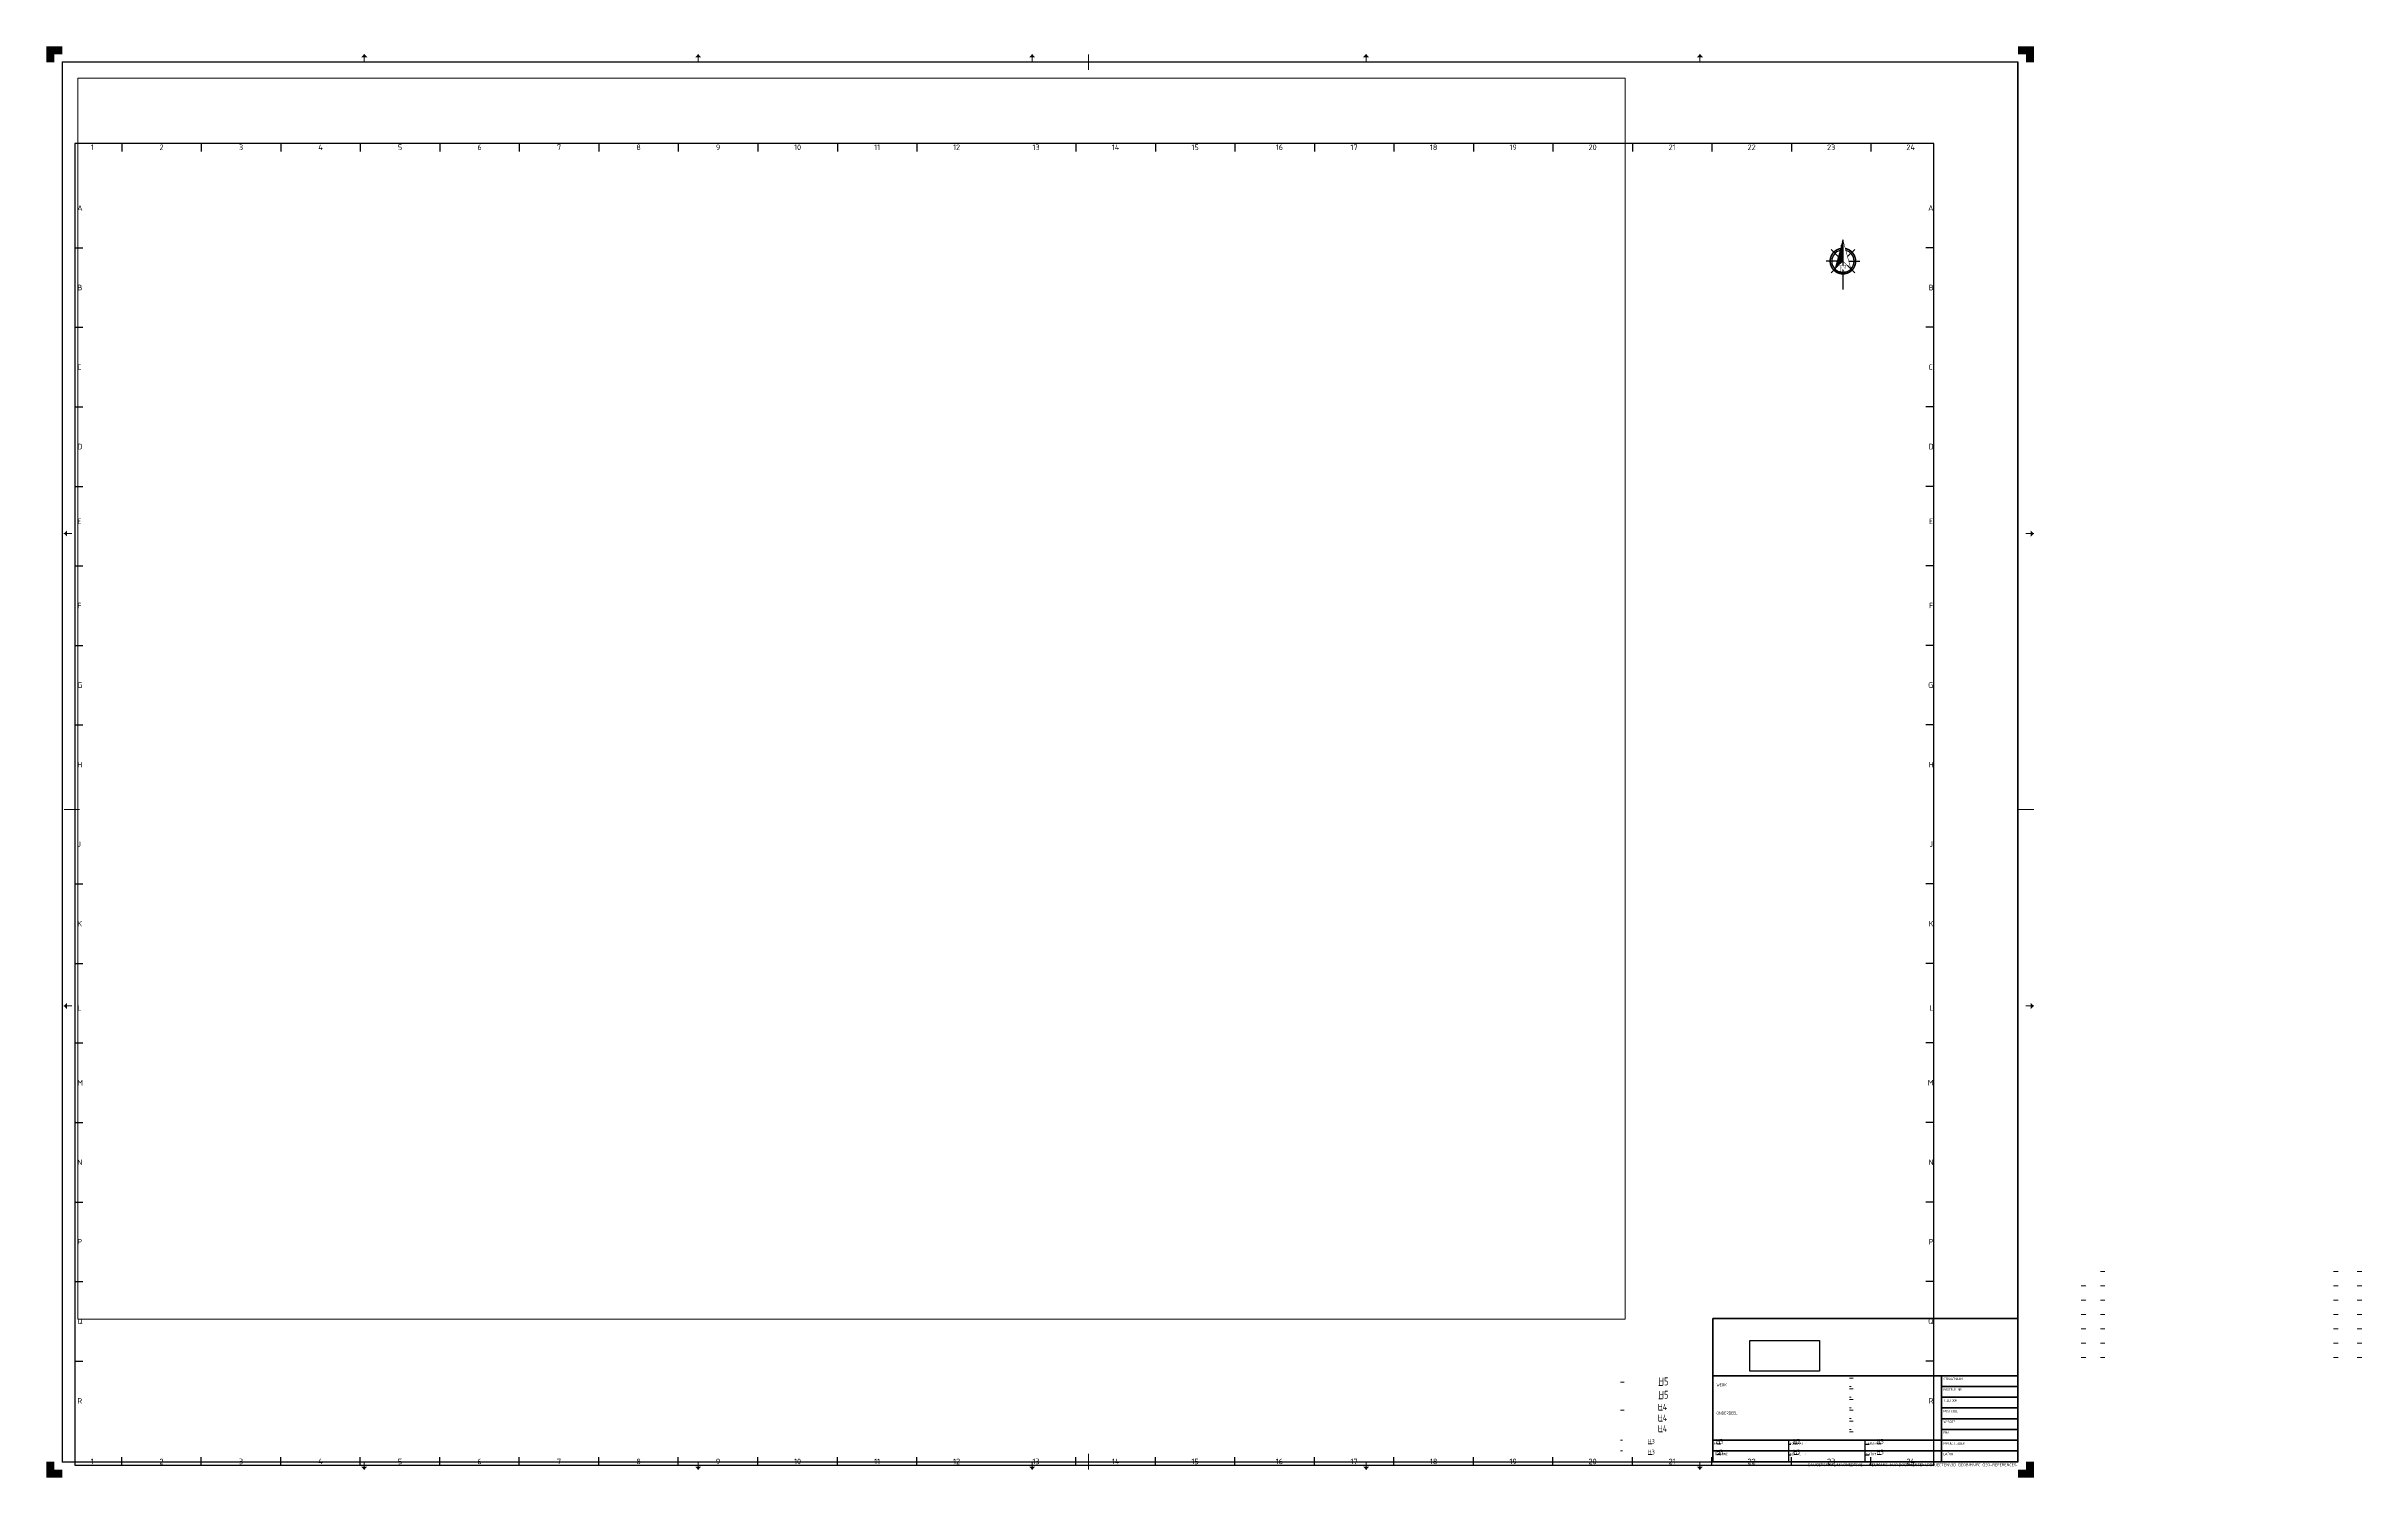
# Paper-space layout 'A0 XL' of a CAD drawing. Header units: metres. Extents: x -3 to 1453, y -3 to 897.
import ezdxf
from ezdxf.enums import TextEntityAlignment as Align

# ---------------------------------------------------------------- set-up
doc = ezdxf.new("R2010")
doc.units = ezdxf.units.M
doc.layers.get('0').update_dxf_attribs({"lineweight": 18})
doc.layers.add('kader', color=250, linetype='Continuous')
doc.layers.add('X-XX-AL-viewports', color=250, linetype='Continuous')
doc.layers.add('X-XX-AL-A60', color=7, linetype='Continuous', lineweight=25, true_color=0x666666)
doc.layers.add('X-XX-AL-hulplijnen', color=1, linetype='Continuous', lineweight=18, plot=False)
for name, color, linetype, lineweight in [('X-XX-AL-TEKENBLAD-S', 7, 'Continuous', 25), ('X-XX-AL-TEKENBLAD_KADER-G', 7, 'Continuous', 25), ('X-XX-AL-TEKENBLAD_KADER_AFSNIJMARKERING-G', 7, 'Continuous', 25), ('X-XX-AL-TEKENBLAD_KADER_CENTERMARKERING-G', 7, 'Continuous', 25), ('X-XX-AL-TEKENBLAD_KADER_ROOSTERVERDELING-G', 7, 'Continuous', 25), ('X-XX-AL-TEKENBLAD_KADER_ROOSTERVERDELING-T35', 7, 'Continuous', 35), ('X-XX-AL-TEKENBLAD_KADER_VOUWMERK-G', 7, 'Continuous', 18), ('X-XX-AL-TEKENBLAD_TITELBLOK-G', 7, 'Continuous', 25), ('X-XX-AL-TEKENBLAD_TITELBLOK-T', 7, 'Continuous', 25)]:
    doc.layers.add(name, color=color, linetype=linetype, lineweight=lineweight)
doc.layers.add('X-XX-AL-vports', color=7, linetype='Continuous', true_color=0x222222, plot=False)
doc.styles.add('arial', font='NLCS-ISO.ttf')
doc.styles.add('NLCS-ISO', font='NLCS-ISO.ttf')
doc.styles.add('Verdana', font='NLCS-ISO.ttf')
picture_1 = doc.add_image_def('image1.png', size_in_pixel=(400, 178))

# ---------------------------------------------------------------- blocks, each defined once
blk = doc.blocks.new('*X2')
at = {"color": 0}
for p, q in [((142.8, -426.3), (147.6, -421.4)), ((143, -425.6), (147.6, -420.9)), ((143.2, -424.8), (147.6, -420.4)), ((143.4, -424.1), (147.6, -419.8)), ((143.6, -423.4), (147.6, -419.3)), ((143.8, -422.6), (147.6, -418.8)), ((144, -421.9), (147.6, -418.2)), ((144.2, -421.2), (147.6, -417.7)), ((144.4, -420.4), (147.6, -417.2)), ((144.6, -419.7), (147.6, -416.7)), ((144.8, -419), (147.6, -416.1)), ((145, -418.3), (147.6, -415.6)), ((145.2, -417.5), (147.6, -415.1)), ((145.4, -416.8), (147.6, -414.5)), ((145.6, -416.1), (147.6, -414)), ((145.8, -415.3), (147.6, -413.5)), ((146, -414.6), (147.6, -412.9)), ((146.2, -413.9), (147.6, -412.4)), ((146.4, -413.1), (147.6, -411.9)), ((146.6, -412.4), (147.6, -411.3)), ((146.8, -411.7), (147.6, -410.8)), ((147, -411), (147.6, -410.3)), ((147.2, -410.2), (147.6, -409.8)), ((147.4, -409.5), (147.6, -409.2)), ((147.6, -408.8), (147.6, -408.7))]:
    blk.add_line(p, q, dxfattribs=at)
blk = doc.blocks.new('Npijl12')
for p, q in [((0, 31.2), (0, 15.1)), ((-3.7, 17.8), (-10.6, 17.8)), ((-2.9, 20.7), (-7.4, 25.2)), ((-2.9, 15), (-7.4, 10.5)), ((2.9, 20.7), (7.4, 25.2)), ((2.9, 15), (7.4, 10.5)), ((3.7, 17.8), (10.6, 17.8)), ((0, 12.3), (0, 0))]:
    blk.add_line(p, q)
for points, const_width in [([(-5, 12.9), (0, 31.2), (5, 12.9), (0, 17.8), (-5, 12.9)], 0.3), ([(-1.5, 11.9), (-1.5, 11.8), (-1.5, 11.8), (-1.5, 11.7), (-1.5, 11.7), (-1.5, 11.6), (-1.5, 11.6), (-1.5, 11.5), (-1.4, 11.5), (-1.4, 11.5), (-1.4, 11.5), (-1.3, 11.5), (-1.3, 11.5), (-1.2, 11.5), (-1.2, 11.4), (-1.1, 11.4), (-1, 11.4), (-1, 11.3), (-2.3, 11.3), (-2.3, 11.4), (-2.3, 11.4), (-2.2, 11.4), (-2.2, 11.4), (-2.1, 11.5), (-2, 11.5), (-2, 11.5), (-1.9, 11.5), (-1.9, 11.5), (-1.9, 11.5), (-1.9, 11.5), (-1.8, 11.6), (-1.8, 11.6), (-1.8, 11.6), (-1.8, 11.7), (-1.8, 11.8), (-1.8, 11.8), (-1.8, 11.9), (-1.8, 15.2), (-2.3, 15.2), (-2.3, 15.3), (-0.2, 15.3), (1.4, 13.1), (1.4, 14.7), (1.4, 14.8), (1.4, 14.8), (1.4, 14.9), (1.4, 14.9), (1.4, 15), (1.4, 15), (1.4, 15), (1.3, 15.1), (1.3, 15.1), (1.3, 15.1), (1.2, 15.1), (1.2, 15.1), (1.1, 15.1), (1, 15.2), (1, 15.2), (0.9, 15.2), (0.9, 15.2), (0.9, 15.3), (2.2, 15.3), (2.2, 15.2), (2.2, 15.2), (2.1, 15.2), (2, 15.2), (2, 15.1), (1.9, 15.1), (1.9, 15.1), (1.8, 15.1), (1.8, 15.1), (1.8, 15.1), (1.7, 15.1), (1.7, 15), (1.7, 15), (1.7, 14.9), (1.7, 14.9), (1.7, 14.8), (1.7, 14.8), (1.7, 14.7), (1.7, 11.3), (0.8, 11.3), (-1.5, 14.5), (-1.5, 11.9), (-1.5, 11.9)], 0.1)]:
    blk.add_lwpolyline(points, dxfattribs=dict(const_width=const_width))
at = {"const_width": 1}
for points in [[(-8, 17.8, 1), (8, 17.8, 0.359415), (1.5, 25.7, 1)], [(-1.5, 25.7, 0.359415), (-8, 17.8, 1)]]:
    blk.add_lwpolyline(points, format="xyb", dxfattribs=at)
for start, end in [(105.027, 180), (180, 0), (0, 74.973)]:
    blk.add_arc((0, 17.8), 7, start, end)
blk.add_blockref('*X2', (-147.6, 439.7))
blk = doc.blocks.new('Nieuw tekenhoofd 2-6-2017')
at = {"layer": 'X-XX-AL-TEKENBLAD_TITELBLOK-G', "linetype": 'Continuous', "lineweight": 35}
for p, q in [((0, 90), (-192, 90)), ((-192, 13.5), (-192, 90)), ((0, 54), (-192, 54)), ((-192, 54), (-48, 54)), ((-48, 0), (-48, 54)), ((-48, 47.3), (0, 47.3)), ((-48, 40.5), (0, 40.5)), ((-48, 33.8), (0, 33.8)), ((-48, 27), (0, 27)), ((-48, 20.3), (0, 20.3)), ((-192, 13.5), (0, 13.5)), ((-192, 6.8), (0, 6.8))]:
    blk.add_line(p, q, dxfattribs=at)
at = {"layer": 'X-XX-AL-TEKENBLAD_TITELBLOK-G', "linetype": 'Continuous', "lineweight": 70}
for p, q in [((-192, 54), (0, 54)), ((-192, 0), (-192, 13.5)), ((-192, 0), (0, 0))]:
    blk.add_line(p, q, dxfattribs=at)
at = {"layer": 'X-XX-AL-TEKENBLAD_TITELBLOK-G', "linetype": 'Continuous'}
for p, q in [((-48, 27), (0, 27)), ((-144, 0), (-144, 13.5)), ((-96, 0), (-96, 13.5))]:
    blk.add_line(p, q, dxfattribs=at)
at = {"layer": 'X-XX-AL-viewports'}
for points in [[(-192, 54), (-192, 90)], [(0, 90), (0, 0)], [(-192, 13.5), (-192, 54)], [(-48, 18), (-48, 9)], [(-142.8, 10.8), (-144, 10.8)], [(-142.8, 4.1), (-144, 4.1)], [(-93.6, 10.8), (-96, 10.8)], [(-93.6, 4.1), (-96, 4.1)]]:
    blk.add_lwpolyline(points, dxfattribs=at)
at = {"layer": 'X-XX-AL-TEKENBLAD_TITELBLOK-T', "linetype": 'Continuous', "style": 'arial', "width": 0.8}
for s, height, p in [('WERK', 2, (-189.6, 47.3)), ('STRAATNAAM', 1.5, (-46.8, 51.3)), ('POSTBUS NR', 1.5, (-46.8, 44.6)), ('ONDERDEEL', 2, (-189.6, 29.6)), ('TELEFOON', 1.5, (-46.8, 37.8)), ('POSTCODE', 1.5, (-46.8, 31.1)), ('WEBSITE', 1.5, (-46.8, 24.3)), ('EMAIL', 1.5, (-46.8, 17.6)), ('FASE ', 1.5, (-191.3, 10.8)), ('TEKENING', 1.5, (-190.8, 4.1)), ('FORMAAT :', 1.5, (-143.3, 10.8)), ('SCHAAL   :', 1.5, (-143.3, 4.1)), ('TEKENAAR', 1.5, (-95.3, 10.8)), ('DATUM', 1.5, (-95.3, 4.1)), ('PROJECTLEIDER', 1.5, (-46.8, 10.8)), ('DATUM', 1.5, (-46.8, 4.1))]:
    blk.add_text(s, height=height, dxfattribs=at).set_placement(p)
at = {"layer": 'X-XX-AL-TEKENBLAD_TITELBLOK-T', "insert": (-0.9, -1.9), "char_height": 1.8, "attachment_point": 6, "style": 'arial'}
blk.add_mtext('C:\\\\USERS\\\\HALA6\\\\ONEDRIVE - HEIJMANS N.V\\\\DOCUMENTEN\\\\PROJECTEN\\\\3D GEOBIM\\\\IFC GEO-REFERENCES', dxfattribs=at)
at = {"layer": 'X-XX-AL-viewports', "style": 'Verdana'}
for tag, p, height in [('PROJECT-LABEL', (-167.9, 45.2), 5), ('ONDERDEEL_1', (-167.9, 29.6), 4), ('PROJECT-LABEL2', (-167.9, 36.9), 5), ('ONDERDEEL_2', (-167.9, 22.9), 4), ('ONDERDEEL_3', (-167.9, 16.2), 4), ('TEKENING-NR', (-174.5, 1.8), 3), ('FASE', (-174.5, 8.6), 3), ('SCHAAL', (-131.8, 1.8), 3), ('FORMAAT', (-131.8, 8.6), 3), ('TEKENAAR', (-83.3, 8.6), 3), ('DATUM', (-83.3, 1.8), 3), ('PROJECTLEIDER', (-30.8, 8.6), 3), ('DAUM?', (-30.8, 1.8), 3)]:
    blk.add_attdef(tag, p, '', height=height, dxfattribs=at)
image = blk.add_image(picture_1, insert=(-168.6, 56.9), size_in_units=(43.7, 19.4))
image.dxf.flags = 7

psp = doc.layouts.new('A0 XL')

# ---------------------------------------------------------------- hatches: boundary and pattern name
at = {"layer": 'X-XX-AL-TEKENBLAD_KADER_AFSNIJMARKERING-G'}
for points in [[(7, 897.2), (-3, 897.2), (-3, 887.2), (2, 887.2), (2, 892.2), (7, 892.2)], [(1247, 887.2), (1247, 897.2), (1237, 897.2), (1237, 892.2), (1242, 892.2), (1242, 887.2)], [(-3, 7.2), (-3, -2.8), (7, -2.8), (7, 2.2), (2, 2.2), (2, 7.2)], [(1237, -2.8), (1247, -2.8), (1247, 7.2), (1242, 7.2), (1242, 2.2), (1237, 2.2)]]:
    psp.add_hatch(color=256, dxfattribs=at).paths.add_polyline_path(points)
at = {"layer": 'X-XX-AL-TEKENBLAD_KADER_VOUWMERK-G'}
h = psp.add_hatch(color=256, dxfattribs=at)
h.paths.add_polyline_path([(199, 890.2), (197, 892.2), (197, 890.2)])
h.paths.add_polyline_path([(197, 890.2), (197, 892.2), (195, 890.2)])
h = psp.add_hatch(color=256, dxfattribs=at)
h.paths.add_polyline_path([(409, 890.2), (407, 892.2), (407, 890.2)])
h.paths.add_polyline_path([(407, 890.2), (407, 892.2), (405, 890.2)])
h = psp.add_hatch(color=256, dxfattribs=at)
h.paths.add_polyline_path([(619, 890.2), (617, 892.2), (617, 890.2)])
h.paths.add_polyline_path([(617, 890.2), (617, 892.2), (615, 890.2)])
h = psp.add_hatch(color=256, dxfattribs=at)
h.paths.add_polyline_path([(829, 890.2), (827, 892.2), (827, 890.2)])
h.paths.add_polyline_path([(827, 890.2), (827, 892.2), (825, 890.2)])
h = psp.add_hatch(color=256, dxfattribs=at)
h.paths.add_polyline_path([(1039, 890.2), (1037, 892.2), (1037, 890.2)])
h.paths.add_polyline_path([(1037, 890.2), (1037, 892.2), (1035, 890.2)])
h = psp.add_hatch(color=256, dxfattribs=at)
h.paths.add_polyline_path([(10.1, 592.8), (8.1, 590.8), (10.1, 590.8)])
h.paths.add_polyline_path([(10.1, 590.8), (8.1, 590.8), (10.1, 588.8)])
h = psp.add_hatch(color=256, dxfattribs=at)
h.paths.add_polyline_path([(1245, 592.8), (1247, 590.8), (1245, 590.8)])
h.paths.add_polyline_path([(1245, 590.8), (1247, 590.8), (1245, 588.8)])
h = psp.add_hatch(color=256, dxfattribs=at)
h.paths.add_polyline_path([(10.1, 295.8), (8.1, 293.8), (10.1, 293.8)])
h.paths.add_polyline_path([(10.1, 293.8), (8.1, 293.8), (10.1, 291.8)])
h = psp.add_hatch(color=256, dxfattribs=at)
h.paths.add_polyline_path([(1245, 295.8), (1247, 293.8), (1245, 293.8)])
h.paths.add_polyline_path([(1245, 293.8), (1247, 293.8), (1245, 291.8)])
h = psp.add_hatch(color=256, dxfattribs=at)
h.paths.add_polyline_path([(199, 4.2), (197, 2.2), (197, 4.2)])
h.paths.add_polyline_path([(197, 4.2), (197, 2.2), (195, 4.2)])
h = psp.add_hatch(color=256, dxfattribs=at)
h.paths.add_polyline_path([(409, 4.2), (407, 2.2), (407, 4.2)])
h.paths.add_polyline_path([(407, 4.2), (407, 2.2), (405, 4.2)])
h = psp.add_hatch(color=256, dxfattribs=at)
h.paths.add_polyline_path([(619, 4.2), (617, 2.2), (617, 4.2)])
h.paths.add_polyline_path([(617, 4.2), (617, 2.2), (615, 4.2)])
h = psp.add_hatch(color=256, dxfattribs=at)
h.paths.add_polyline_path([(829, 4.2), (827, 2.2), (827, 4.2)])
h.paths.add_polyline_path([(827, 4.2), (827, 2.2), (825, 4.2)])
h = psp.add_hatch(color=256, dxfattribs=at)
h.paths.add_polyline_path([(1039, 4.2), (1037, 2.2), (1037, 4.2)])
h.paths.add_polyline_path([(1037, 4.2), (1037, 2.2), (1035, 4.2)])

# ---------------------------------------------------------------- linework, layer by layer
at = {"layer": 'X-XX-AL-hulplijnen'}
for points in [[(1276.8, 117.8), (1279.6, 117.8)], [(1288.8, 126.8), (1291.6, 126.8)], [(1288.8, 117.8), (1291.6, 117.8)], [(1435.5, 126.8), (1438.3, 126.8)], [(1435.5, 117.8), (1438.3, 117.8)], [(1450.4, 126.8), (1453.2, 126.8)], [(1450.4, 117.8), (1453.2, 117.8)], [(1276.8, 108.8), (1279.6, 108.8)], [(1288.8, 108.8), (1291.6, 108.8)], [(1435.5, 108.8), (1438.3, 108.8)], [(1450.4, 108.8), (1453.2, 108.8)], [(1276.8, 99.8), (1279.6, 99.8)], [(1276.8, 90.8), (1279.6, 90.8)], [(1288.8, 99.8), (1291.6, 99.8)], [(1288.8, 90.8), (1291.6, 90.8)], [(1435.5, 99.8), (1438.3, 99.8)], [(1435.5, 90.8), (1438.3, 90.8)], [(1450.4, 99.8), (1453.2, 99.8)], [(1450.4, 90.8), (1453.2, 90.8)], [(1276.8, 81.8), (1279.6, 81.8)], [(1288.8, 81.8), (1291.6, 81.8)], [(1435.5, 81.8), (1438.3, 81.8)], [(1450.4, 81.8), (1453.2, 81.8)], [(1132.2, 61.3), (1131, 61.3)], [(1133.4, 59.8), (1131, 59.8)], [(1276.8, 72.8), (1279.6, 72.8)], [(1288.8, 72.8), (1291.6, 72.8)], [(1435.5, 72.8), (1438.3, 72.8)], [(1450.4, 72.8), (1453.2, 72.8)], [(989.4, 57.3), (987, 57.3)], [(1013.5, 55.2), (1011.1, 55.2)], [(1013.5, 46.8), (1011.1, 46.8)], [(1132.2, 54.5), (1131, 54.5)], [(1133.4, 53.1), (1131, 53.1)], [(1132.2, 47.8), (1131, 47.8)], [(1133.4, 46.3), (1131, 46.3)], [(989.4, 39.6), (987, 39.6)], [(1013.5, 39.6), (1011.1, 39.6)], [(1013.5, 32.8), (1011.1, 32.8)], [(1132.2, 41), (1131, 41)], [(1133.4, 39.6), (1131, 39.6)], [(1132.2, 34.3), (1131, 34.3)], [(1133.4, 32.8), (1131, 32.8)], [(988.2, 20.8), (987, 20.8)], [(1006.9, 18.5), (1004.5, 18.5)], [(1013.5, 26.1), (1011.1, 26.1)], [(1049.9, 18.5), (1047.5, 18.5)], [(1084.2, 20.8), (1083, 20.8)], [(1098.1, 18.5), (1095.7, 18.5)], [(1132.2, 27.5), (1131, 27.5)], [(1133.4, 26.1), (1131, 26.1)], [(1132.2, 20.8), (1131, 20.8)], [(1150.9, 18.5), (1148.5, 18.5)], [(988.2, 14), (987, 14)], [(1006.9, 11.8), (1004.5, 11.8)], [(1049.9, 11.8), (1047.5, 11.8)], [(1084.2, 14), (1083, 14)], [(1098.4, 11.8), (1096, 11.8)], [(1132.2, 14), (1131, 14)], [(1150.9, 11.8), (1148.5, 11.8)]]:
    psp.add_lwpolyline(points, dxfattribs=at)
at = {"layer": 'X-XX-AL-TEKENBLAD-S'}
psp.add_lwpolyline([(7, 887.2), (7, 7.2), (1237, 7.2), (1237, 887.2)], close=True, dxfattribs=at)
at = {"layer": 'X-XX-AL-TEKENBLAD_KADER-G', "const_width": 0.7, "flags": 128}
psp.add_lwpolyline([(7, 7.2), (1237, 7.2), (1237, 887.2), (7, 887.2)], close=True, dxfattribs=at)
at = {"layer": 'X-XX-AL-TEKENBLAD_KADER_CENTERMARKERING-G', "const_width": 0.7, "flags": 128}
for points in [[(652.5, 892.2), (652.5, 882.2)], [(8.1, 417.3), (18.1, 417.3)], [(1247, 417.3), (1237, 417.3)], [(652.5, 2.2), (652.5, 12.2)]]:
    psp.add_lwpolyline(points, dxfattribs=at)
at = {"layer": 'X-XX-AL-TEKENBLAD_KADER_ROOSTERVERDELING-G'}
for p, q in [((1184, 836), (15, 836)), ((15, 836), (15, 5)), ((44.5, 836), (44.5, 831)), ((94.5, 836), (94.5, 831)), ((144.5, 836), (144.5, 831)), ((194.5, 836), (194.5, 831)), ((244.5, 836), (244.5, 831)), ((294.5, 836), (294.5, 831)), ((344.5, 836), (344.5, 831)), ((394.5, 836), (394.5, 831)), ((444.5, 836), (444.5, 831)), ((494.5, 836), (494.5, 831)), ((544.5, 836), (544.5, 831)), ((644.5, 836), (644.5, 831)), ((694.5, 836), (694.5, 831)), ((744.5, 836), (744.5, 831)), ((794.5, 836), (794.5, 831)), ((844.5, 836), (844.5, 831)), ((894.5, 836), (894.5, 831)), ((944.5, 836), (944.5, 831)), ((994.5, 836), (994.5, 831)), ((1044.5, 836), (1044.5, 831)), ((1094.5, 836), (1094.5, 831)), ((1144.5, 836), (1144.5, 831)), ((1184, 5), (1184, 836)), ((15, 770.5), (20, 770.5)), ((1184, 770.5), (1179, 770.5)), ((15, 720.5), (20, 720.5)), ((1184, 720.5), (1179, 720.5)), ((15, 670.5), (20, 670.5)), ((1184, 670.5), (1179, 670.5)), ((15, 620.5), (20, 620.5)), ((1184, 620.5), (1179, 620.5)), ((15, 570.5), (20, 570.5)), ((1184, 570.5), (1179, 570.5)), ((15, 520.5), (20, 520.5)), ((1184, 520.5), (1179, 520.5)), ((15, 470.5), (20, 470.5)), ((1184, 470.5), (1179, 470.5)), ((15, 370.5), (20, 370.5)), ((1184, 370.5), (1179, 370.5)), ((15, 320.5), (20, 320.5)), ((1184, 320.5), (1179, 320.5)), ((15, 270.5), (20, 270.5)), ((1184, 270.5), (1179, 270.5)), ((15, 220.5), (20, 220.5)), ((1184, 220.5), (1179, 220.5)), ((15, 170.5), (20, 170.5)), ((1184, 170.5), (1179, 170.5)), ((15, 120.5), (20, 120.5)), ((1184, 120.5), (1179, 120.5)), ((15, 70.5), (20, 70.5)), ((1184, 70.5), (1179, 70.5)), ((15, 5), (1184, 5)), ((44.5, 5), (44.5, 10)), ((94.5, 5), (94.5, 10)), ((144.5, 5), (144.5, 10)), ((194.5, 5), (194.5, 10)), ((244.5, 5), (244.5, 10)), ((294.5, 5), (294.5, 10)), ((344.5, 5), (344.5, 10)), ((394.5, 5), (394.5, 10)), ((444.5, 5), (444.5, 10)), ((494.5, 5), (494.5, 10)), ((544.5, 5), (544.5, 10)), ((644.5, 5), (644.5, 10)), ((694.5, 5), (694.5, 10)), ((744.5, 5), (744.5, 10)), ((794.5, 5), (794.5, 10)), ((844.5, 5), (844.5, 10)), ((894.5, 5), (894.5, 10)), ((944.5, 5), (944.5, 10)), ((994.5, 5), (994.5, 10)), ((1044.5, 5), (1044.5, 10)), ((1094.5, 5), (1094.5, 10)), ((1144.5, 5), (1144.5, 10))]:
    psp.add_line(p, q, dxfattribs=at)
at = {"layer": 'X-XX-AL-TEKENBLAD_KADER_VOUWMERK-G'}
for p, q in [((197, 887.2), (197, 892.2)), ((407, 887.2), (407, 892.2)), ((617, 887.2), (617, 892.2)), ((827, 887.2), (827, 892.2)), ((1037, 887.2), (1037, 892.2)), ((13.1, 590.8), (8.1, 590.8)), ((1242, 590.8), (1247, 590.8)), ((13.1, 293.8), (8.1, 293.8)), ((1242, 293.8), (1247, 293.8)), ((197, 7.2), (197, 2.2)), ((407, 7.2), (407, 2.2)), ((617, 7.2), (617, 2.2)), ((827, 7.2), (827, 2.2)), ((1037, 7.2), (1037, 2.2))]:
    psp.add_line(p, q, dxfattribs=at)

# ---------------------------------------------------------------- block references
at = {"layer": 'kader'}
psp.add_blockref('Npijl12', (1126.9, 744.3), dxfattribs=at)
at = {"layer": 'X-XX-AL-A60'}
psp.add_blockref('Nieuw tekenhoofd 2-6-2017', (1237, 7.2), dxfattribs=at)

# ---------------------------------------------------------------- texts
at = {"layer": 'X-XX-AL-hulplijnen', "style": 'arial', "width": 0.8}
for s, height, p in [('H5', 5, (1011.1, 55.2)), ('H5', 5, (1011.1, 46.8)), ('H4', 4, (1010.4, 39.6)), ('H4', 4, (1010.4, 32.8)), ('H4', 4, (1010.4, 26.1)), ('H3', 3, (1004.2, 18.5)), ('H3', 3, (1004.2, 11.8)), ('H3', 3, (1047.2, 18.5)), ('H3', 3, (1047.2, 11.8)), ('H3', 3, (1095.7, 18.5)), ('H3', 3, (1095.7, 11.8)), ('H3', 3, (1148.2, 18.5)), ('H3', 3, (1148.2, 11.8))]:
    psp.add_text(s, height=height, dxfattribs=at).set_placement(p)
at = {"layer": 'X-XX-AL-TEKENBLAD_KADER_ROOSTERVERDELING-T35', "lineweight": 35, "style": 'NLCS-ISO'}
for s, p in [('1', (25.9, 830.9)), ('2', (69.5, 830.9)), ('3', (119.5, 830.9)), ('4', (169.5, 830.9)), ('5', (219.5, 830.9)), ('6', (269.5, 830.9)), ('7', (319.5, 830.9)), ('8', (369.5, 830.9)), ('9', (419.5, 830.9)), ('10', (469.5, 830.9)), ('11', (519.5, 830.9)), ('12', (569.5, 830.9)), ('13', (619.5, 830.9)), ('14', (669.5, 830.9)), ('15', (719.5, 830.9)), ('16', (772.5, 830.9)), ('17', (819.5, 830.9)), ('18', (869.5, 830.9)), ('19', (919.5, 830.9)), ('20', (969.5, 830.9)), ('21', (1019.5, 830.9)), ('22', (1069.5, 830.9)), ('23', (1119.5, 830.9)), ('24', (1169.5, 830.9)), ('1', (25.9, 4.6)), ('2', (69.5, 4.6)), ('3', (119.5, 4.6)), ('4', (169.5, 4.6)), ('5', (219.5, 4.6)), ('6', (269.5, 4.6)), ('7', (319.5, 4.6)), ('8', (369.5, 4.6)), ('9', (419.5, 4.6)), ('10', (469.5, 4.6)), ('11', (519.5, 4.6)), ('12', (569.5, 4.6)), ('13', (619.5, 4.6)), ('14', (669.5, 4.6)), ('15', (719.5, 4.6)), ('16', (772.5, 4.6)), ('17', (819.5, 4.6)), ('18', (869.5, 4.6)), ('19', (919.5, 4.6)), ('20', (969.5, 4.6)), ('21', (1019.5, 4.6)), ('22', (1069.5, 4.6)), ('23', (1119.5, 4.6)), ('24', (1169.5, 4.6))]:
    psp.add_text(s, height=3.5, dxfattribs=at).set_placement(p, align=Align.BOTTOM_CENTER)
for s, p in [('A', (16.5, 795.5)), ('A', (1180.5, 795.5)), ('B', (16.5, 745.5)), ('B', (1180.8, 745.5)), ('C', (16.5, 695.5)), ('C', (1180.8, 695.5)), ('D', (16.5, 645.5)), ('D', (1180.8, 645.5)), ('E', (16.5, 598.5)), ('E', (1181, 598.5)), ('F', (16.5, 545.5)), ('F', (1181, 545.5)), ('G', (16.5, 495.5)), ('G', (1180.5, 495.5)), ('H', (16.5, 445.5)), ('H', (1180.8, 445.5)), ('J', (16.5, 395.5)), ('J', (1181.3, 395.5)), ('K', (16.5, 345.5)), ('K', (1180.8, 345.5)), ('L', (16.5, 292.5)), ('L', (1181.3, 292.5)), ('M', (16.5, 245.5)), ('M', (1180.3, 245.5)), ('N', (16.5, 195.5)), ('N', (1180.8, 195.5)), ('P', (16.5, 145.5)), ('P', (1180.8, 145.5)), ('Q', (16.5, 95.5)), ('Q', (1180.5, 95.5)), ('R', (16.5, 45.5)), ('R', (1180.8, 45.5))]:
    psp.add_text(s, height=3.5, dxfattribs=at).set_placement(p, align=Align.MIDDLE_LEFT)

# ---------------------------------------------------------------- viewports
at = {"layer": 'X-XX-AL-vports'}
psp.add_viewport(center=(503.5, 487), size=(973.1, 780.403), view_center_point=(-4.818, 0.094), view_height=44.19128, dxfattribs=at)

doc.saveas('drawing.dxf')
